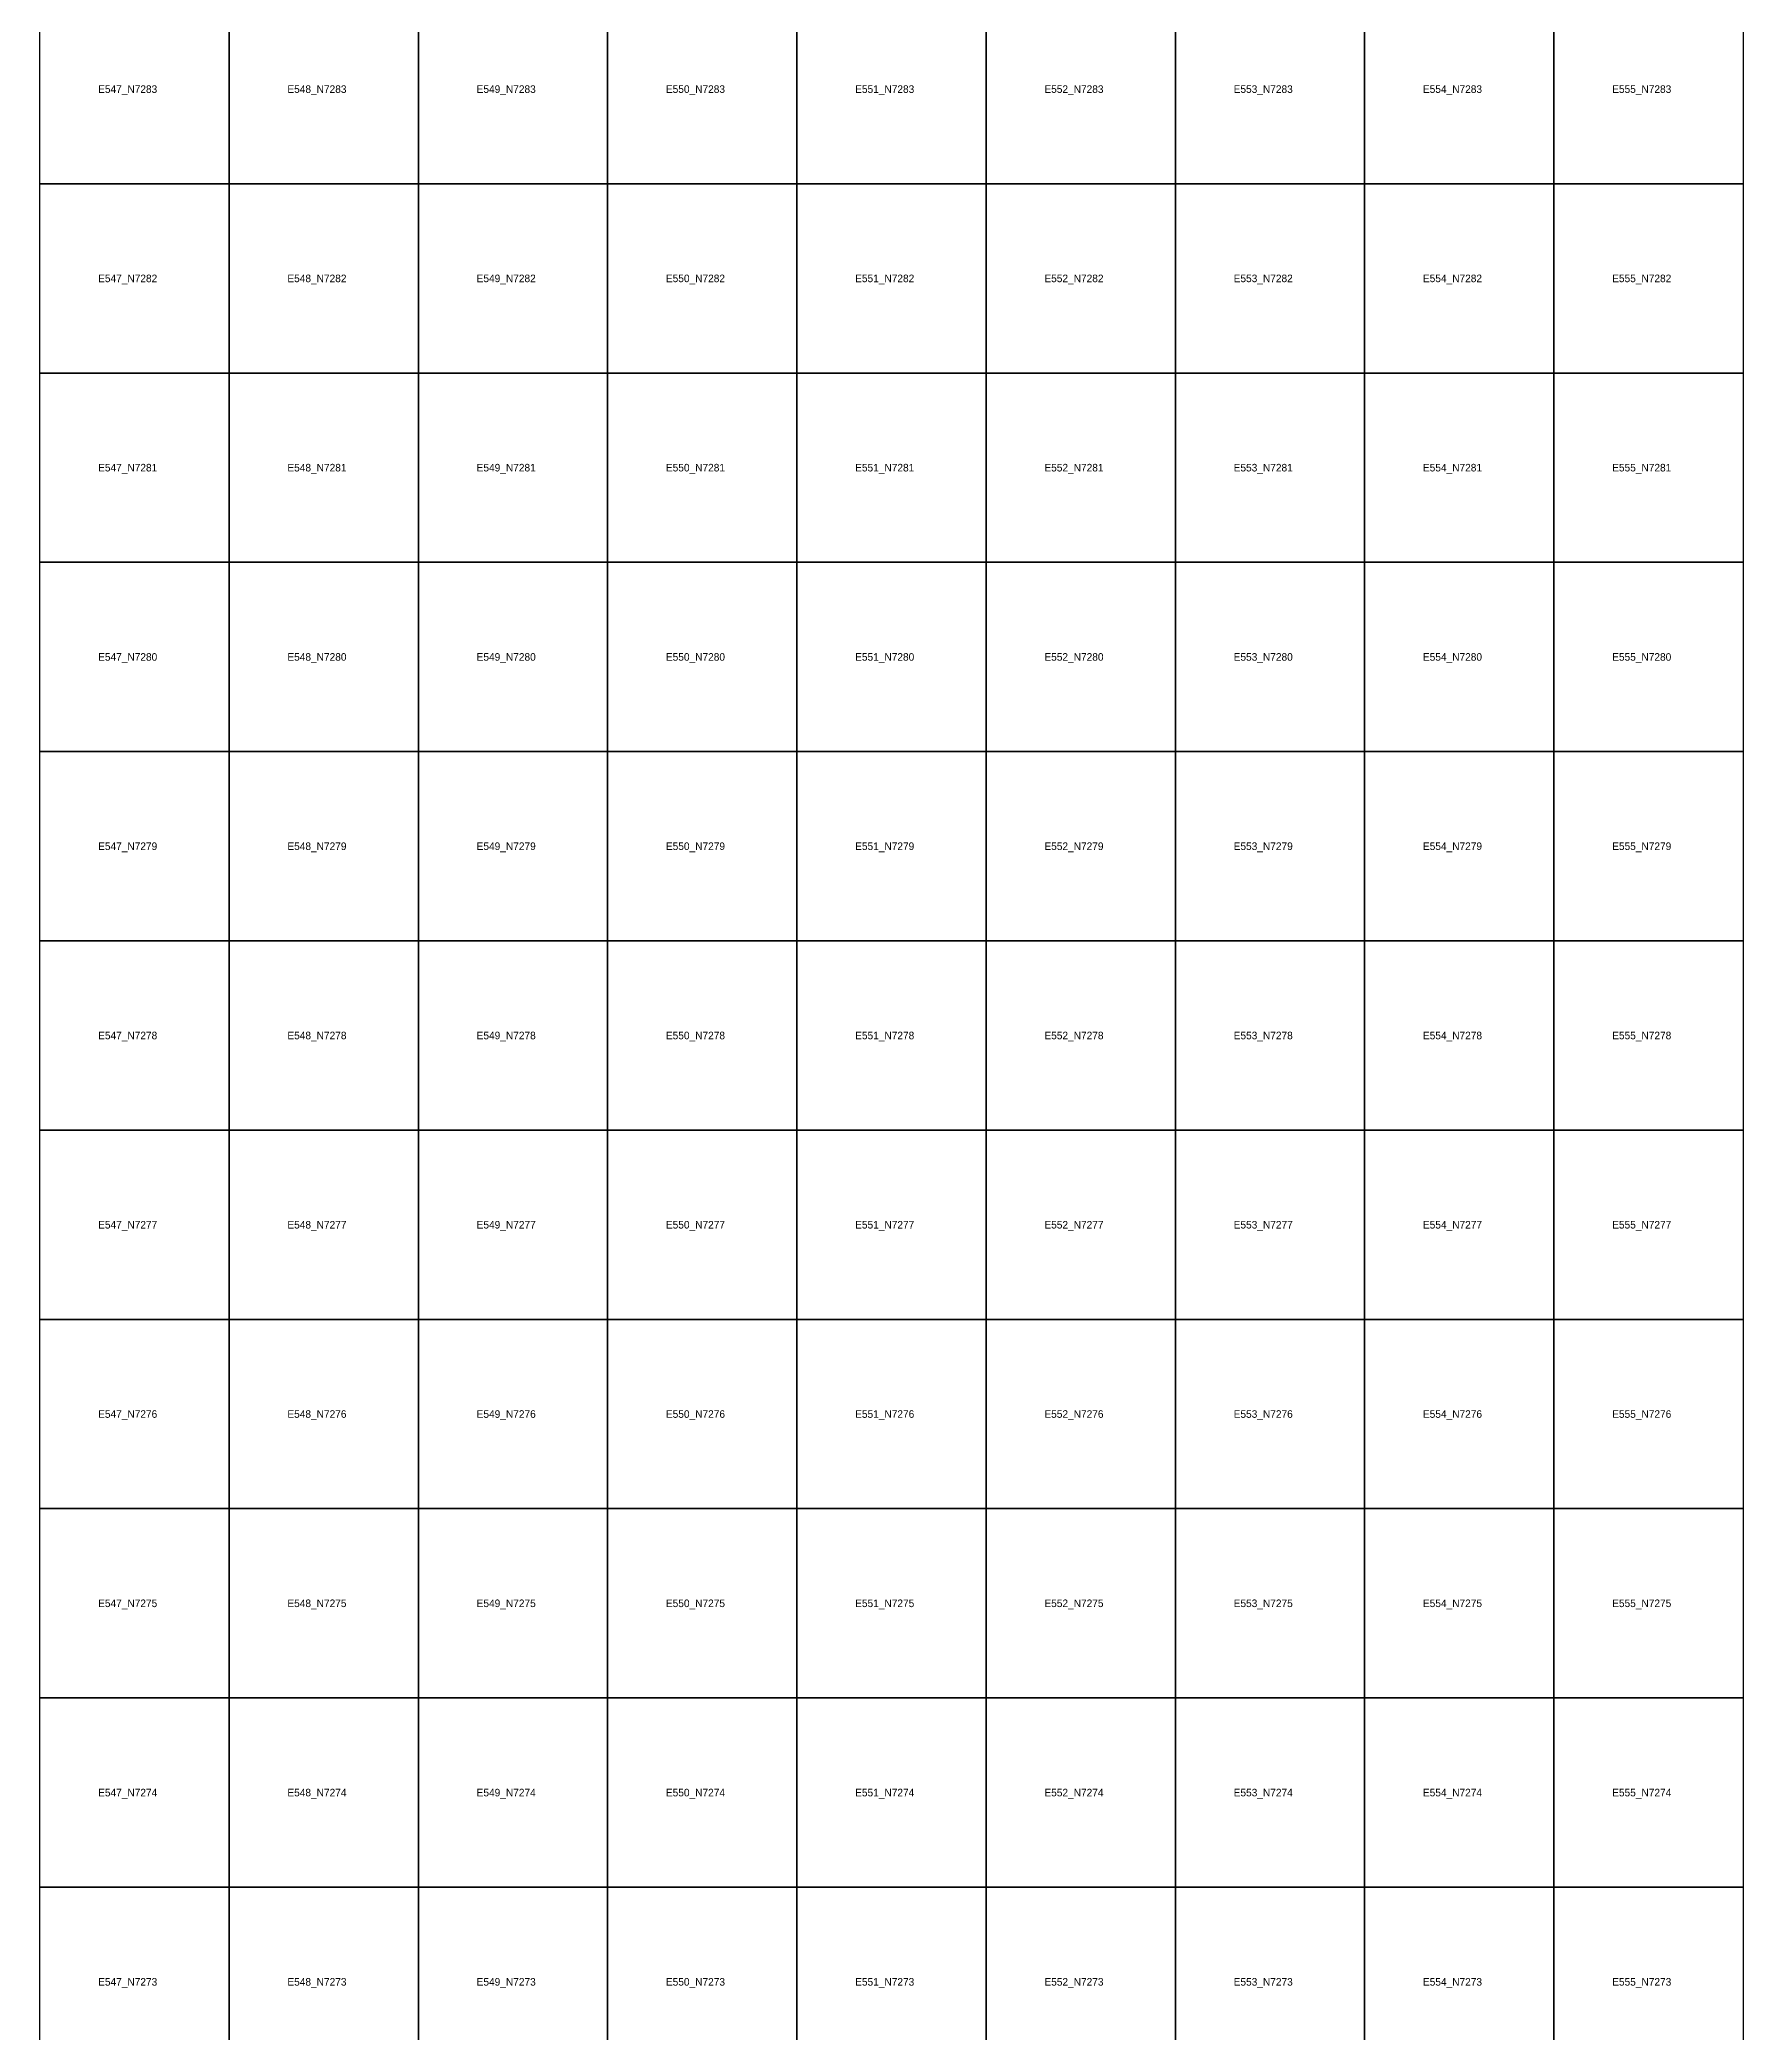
# Model space of a CAD drawing. Extents: x 546000 to 599000, y 7210000 to 7363000.
# Drawn here: x 547000 to 556000, y 7273234 to 7283760 of the extents above; entities that cross this region are included whole.
import ezdxf

# ---------------------------------------------------------------- set-up
doc = ezdxf.new("R2010")
doc.units = 0
doc.layers.add('FEATUREATTRIBS', color=7, linetype='Continuous')

msp = doc.modelspace()

# ---------------------------------------------------------------- linework, layer by layer
at = {"layer": 'FEATUREATTRIBS'}
for points in [[(547000, 7283000), (547000, 7284000), (548000, 7284000), (548000, 7283000)], [(548000, 7283000), (548000, 7284000), (549000, 7284000), (549000, 7283000)], [(549000, 7283000), (549000, 7284000), (550000, 7284000), (550000, 7283000)], [(550000, 7283000), (550000, 7284000), (551000, 7284000), (551000, 7283000)], [(551000, 7283000), (551000, 7284000), (552000, 7284000), (552000, 7283000)], [(552000, 7283000), (552000, 7284000), (553000, 7284000), (553000, 7283000)], [(553000, 7283000), (553000, 7284000), (554000, 7284000), (554000, 7283000)], [(554000, 7283000), (554000, 7284000), (555000, 7284000), (555000, 7283000)], [(555000, 7283000), (555000, 7284000), (556000, 7284000), (556000, 7283000)], [(547000, 7282000), (547000, 7283000), (548000, 7283000), (548000, 7282000)], [(548000, 7282000), (548000, 7283000), (549000, 7283000), (549000, 7282000)], [(549000, 7282000), (549000, 7283000), (550000, 7283000), (550000, 7282000)], [(550000, 7282000), (550000, 7283000), (551000, 7283000), (551000, 7282000)], [(551000, 7282000), (551000, 7283000), (552000, 7283000), (552000, 7282000)], [(552000, 7282000), (552000, 7283000), (553000, 7283000), (553000, 7282000)], [(553000, 7282000), (553000, 7283000), (554000, 7283000), (554000, 7282000)], [(554000, 7282000), (554000, 7283000), (555000, 7283000), (555000, 7282000)], [(555000, 7282000), (555000, 7283000), (556000, 7283000), (556000, 7282000)], [(547000, 7281000), (547000, 7282000), (548000, 7282000), (548000, 7281000)], [(548000, 7281000), (548000, 7282000), (549000, 7282000), (549000, 7281000)], [(549000, 7281000), (549000, 7282000), (550000, 7282000), (550000, 7281000)], [(550000, 7281000), (550000, 7282000), (551000, 7282000), (551000, 7281000)], [(551000, 7281000), (551000, 7282000), (552000, 7282000), (552000, 7281000)], [(552000, 7281000), (552000, 7282000), (553000, 7282000), (553000, 7281000)], [(553000, 7281000), (553000, 7282000), (554000, 7282000), (554000, 7281000)], [(554000, 7281000), (554000, 7282000), (555000, 7282000), (555000, 7281000)], [(555000, 7281000), (555000, 7282000), (556000, 7282000), (556000, 7281000)], [(547000, 7280000), (547000, 7281000), (548000, 7281000), (548000, 7280000)], [(548000, 7280000), (548000, 7281000), (549000, 7281000), (549000, 7280000)], [(549000, 7280000), (549000, 7281000), (550000, 7281000), (550000, 7280000)], [(550000, 7280000), (550000, 7281000), (551000, 7281000), (551000, 7280000)], [(551000, 7280000), (551000, 7281000), (552000, 7281000), (552000, 7280000)], [(552000, 7280000), (552000, 7281000), (553000, 7281000), (553000, 7280000)], [(553000, 7280000), (553000, 7281000), (554000, 7281000), (554000, 7280000)], [(554000, 7280000), (554000, 7281000), (555000, 7281000), (555000, 7280000)], [(555000, 7280000), (555000, 7281000), (556000, 7281000), (556000, 7280000)], [(547000, 7279000), (547000, 7280000), (548000, 7280000), (548000, 7279000)], [(548000, 7279000), (548000, 7280000), (549000, 7280000), (549000, 7279000)], [(549000, 7279000), (549000, 7280000), (550000, 7280000), (550000, 7279000)], [(550000, 7279000), (550000, 7280000), (551000, 7280000), (551000, 7279000)], [(551000, 7279000), (551000, 7280000), (552000, 7280000), (552000, 7279000)], [(552000, 7279000), (552000, 7280000), (553000, 7280000), (553000, 7279000)], [(553000, 7279000), (553000, 7280000), (554000, 7280000), (554000, 7279000)], [(554000, 7279000), (554000, 7280000), (555000, 7280000), (555000, 7279000)], [(555000, 7279000), (555000, 7280000), (556000, 7280000), (556000, 7279000)], [(547000, 7278000), (547000, 7279000), (548000, 7279000), (548000, 7278000)], [(548000, 7278000), (548000, 7279000), (549000, 7279000), (549000, 7278000)], [(549000, 7278000), (549000, 7279000), (550000, 7279000), (550000, 7278000)], [(550000, 7278000), (550000, 7279000), (551000, 7279000), (551000, 7278000)], [(551000, 7278000), (551000, 7279000), (552000, 7279000), (552000, 7278000)], [(552000, 7278000), (552000, 7279000), (553000, 7279000), (553000, 7278000)], [(553000, 7278000), (553000, 7279000), (554000, 7279000), (554000, 7278000)], [(554000, 7278000), (554000, 7279000), (555000, 7279000), (555000, 7278000)], [(555000, 7278000), (555000, 7279000), (556000, 7279000), (556000, 7278000)], [(547000, 7277000), (547000, 7278000), (548000, 7278000), (548000, 7277000)], [(548000, 7277000), (548000, 7278000), (549000, 7278000), (549000, 7277000)], [(549000, 7277000), (549000, 7278000), (550000, 7278000), (550000, 7277000)], [(550000, 7277000), (550000, 7278000), (551000, 7278000), (551000, 7277000)], [(551000, 7277000), (551000, 7278000), (552000, 7278000), (552000, 7277000)], [(552000, 7277000), (552000, 7278000), (553000, 7278000), (553000, 7277000)], [(553000, 7277000), (553000, 7278000), (554000, 7278000), (554000, 7277000)], [(554000, 7277000), (554000, 7278000), (555000, 7278000), (555000, 7277000)], [(555000, 7277000), (555000, 7278000), (556000, 7278000), (556000, 7277000)], [(547000, 7276000), (547000, 7277000), (548000, 7277000), (548000, 7276000)], [(548000, 7276000), (548000, 7277000), (549000, 7277000), (549000, 7276000)], [(549000, 7276000), (549000, 7277000), (550000, 7277000), (550000, 7276000)], [(550000, 7276000), (550000, 7277000), (551000, 7277000), (551000, 7276000)], [(551000, 7276000), (551000, 7277000), (552000, 7277000), (552000, 7276000)], [(552000, 7276000), (552000, 7277000), (553000, 7277000), (553000, 7276000)], [(553000, 7276000), (553000, 7277000), (554000, 7277000), (554000, 7276000)], [(554000, 7276000), (554000, 7277000), (555000, 7277000), (555000, 7276000)], [(555000, 7276000), (555000, 7277000), (556000, 7277000), (556000, 7276000)], [(547000, 7275000), (547000, 7276000), (548000, 7276000), (548000, 7275000)], [(548000, 7275000), (548000, 7276000), (549000, 7276000), (549000, 7275000)], [(549000, 7275000), (549000, 7276000), (550000, 7276000), (550000, 7275000)], [(550000, 7275000), (550000, 7276000), (551000, 7276000), (551000, 7275000)], [(551000, 7275000), (551000, 7276000), (552000, 7276000), (552000, 7275000)], [(552000, 7275000), (552000, 7276000), (553000, 7276000), (553000, 7275000)], [(553000, 7275000), (553000, 7276000), (554000, 7276000), (554000, 7275000)], [(554000, 7275000), (554000, 7276000), (555000, 7276000), (555000, 7275000)], [(555000, 7275000), (555000, 7276000), (556000, 7276000), (556000, 7275000)], [(547000, 7274000), (547000, 7275000), (548000, 7275000), (548000, 7274000)], [(548000, 7274000), (548000, 7275000), (549000, 7275000), (549000, 7274000)], [(549000, 7274000), (549000, 7275000), (550000, 7275000), (550000, 7274000)], [(550000, 7274000), (550000, 7275000), (551000, 7275000), (551000, 7274000)], [(551000, 7274000), (551000, 7275000), (552000, 7275000), (552000, 7274000)], [(552000, 7274000), (552000, 7275000), (553000, 7275000), (553000, 7274000)], [(553000, 7274000), (553000, 7275000), (554000, 7275000), (554000, 7274000)], [(554000, 7274000), (554000, 7275000), (555000, 7275000), (555000, 7274000)], [(555000, 7274000), (555000, 7275000), (556000, 7275000), (556000, 7274000)], [(547000, 7273000), (547000, 7274000), (548000, 7274000), (548000, 7273000)], [(548000, 7273000), (548000, 7274000), (549000, 7274000), (549000, 7273000)], [(549000, 7273000), (549000, 7274000), (550000, 7274000), (550000, 7273000)], [(550000, 7273000), (550000, 7274000), (551000, 7274000), (551000, 7273000)], [(551000, 7273000), (551000, 7274000), (552000, 7274000), (552000, 7273000)], [(552000, 7273000), (552000, 7274000), (553000, 7274000), (553000, 7273000)], [(553000, 7273000), (553000, 7274000), (554000, 7274000), (554000, 7273000)], [(554000, 7273000), (554000, 7274000), (555000, 7274000), (555000, 7273000)], [(555000, 7273000), (555000, 7274000), (556000, 7274000), (556000, 7273000)]]:
    msp.add_lwpolyline(points, close=True, dxfattribs=at)

# ---------------------------------------------------------------- texts
for s, p in [('E547_N7283', (547308, 7283480)), ('E548_N7283', (548308, 7283480)), ('E549_N7283', (549308, 7283480)), ('E550_N7283', (550308, 7283480)), ('E551_N7283', (551308, 7283480)), ('E552_N7283', (552308, 7283480)), ('E553_N7283', (553308, 7283480)), ('E554_N7283', (554308, 7283480)), ('E555_N7283', (555308, 7283480)), ('E547_N7282', (547308, 7282480)), ('E548_N7282', (548308, 7282480)), ('E549_N7282', (549308, 7282480)), ('E550_N7282', (550308, 7282480)), ('E551_N7282', (551308, 7282480)), ('E552_N7282', (552308, 7282480)), ('E553_N7282', (553308, 7282480)), ('E554_N7282', (554308, 7282480)), ('E555_N7282', (555308, 7282480)), ('E547_N7281', (547308, 7281480)), ('E548_N7281', (548308, 7281480)), ('E549_N7281', (549308, 7281480)), ('E550_N7281', (550308, 7281480)), ('E551_N7281', (551308, 7281480)), ('E552_N7281', (552308, 7281480)), ('E553_N7281', (553308, 7281480)), ('E554_N7281', (554308, 7281480)), ('E555_N7281', (555308, 7281480)), ('E547_N7280', (547308, 7280480)), ('E548_N7280', (548308, 7280480)), ('E549_N7280', (549308, 7280480)), ('E550_N7280', (550308, 7280480)), ('E551_N7280', (551308, 7280480)), ('E552_N7280', (552308, 7280480)), ('E553_N7280', (553308, 7280480)), ('E554_N7280', (554308, 7280480)), ('E555_N7280', (555308, 7280480)), ('E547_N7279', (547308, 7279480)), ('E548_N7279', (548308, 7279480)), ('E549_N7279', (549308, 7279480)), ('E550_N7279', (550308, 7279480)), ('E551_N7279', (551308, 7279480)), ('E552_N7279', (552308, 7279480)), ('E553_N7279', (553308, 7279480)), ('E554_N7279', (554308, 7279480)), ('E555_N7279', (555308, 7279480)), ('E547_N7278', (547308, 7278480)), ('E548_N7278', (548308, 7278480)), ('E549_N7278', (549308, 7278480)), ('E550_N7278', (550308, 7278480)), ('E551_N7278', (551308, 7278480)), ('E552_N7278', (552308, 7278480)), ('E553_N7278', (553308, 7278480)), ('E554_N7278', (554308, 7278480)), ('E555_N7278', (555308, 7278480)), ('E547_N7277', (547308, 7277480)), ('E548_N7277', (548308, 7277480)), ('E549_N7277', (549308, 7277480)), ('E550_N7277', (550308, 7277480)), ('E551_N7277', (551308, 7277480)), ('E552_N7277', (552308, 7277480)), ('E553_N7277', (553308, 7277480)), ('E554_N7277', (554308, 7277480)), ('E555_N7277', (555308, 7277480)), ('E547_N7276', (547308, 7276480)), ('E548_N7276', (548308, 7276480)), ('E549_N7276', (549308, 7276480)), ('E550_N7276', (550308, 7276480)), ('E551_N7276', (551308, 7276480)), ('E552_N7276', (552308, 7276480)), ('E553_N7276', (553308, 7276480)), ('E554_N7276', (554308, 7276480)), ('E555_N7276', (555308, 7276480)), ('E547_N7275', (547308, 7275480)), ('E548_N7275', (548308, 7275480)), ('E549_N7275', (549308, 7275480)), ('E550_N7275', (550308, 7275480)), ('E551_N7275', (551308, 7275480)), ('E552_N7275', (552308, 7275480)), ('E553_N7275', (553308, 7275480)), ('E554_N7275', (554308, 7275480)), ('E555_N7275', (555308, 7275480)), ('E547_N7274', (547308, 7274480)), ('E548_N7274', (548308, 7274480)), ('E549_N7274', (549308, 7274480)), ('E550_N7274', (550308, 7274480)), ('E551_N7274', (551308, 7274480)), ('E552_N7274', (552308, 7274480)), ('E553_N7274', (553308, 7274480)), ('E554_N7274', (554308, 7274480)), ('E555_N7274', (555308, 7274480)), ('E547_N7273', (547308, 7273480)), ('E548_N7273', (548308, 7273480)), ('E549_N7273', (549308, 7273480)), ('E550_N7273', (550308, 7273480)), ('E551_N7273', (551308, 7273480)), ('E552_N7273', (552308, 7273480)), ('E553_N7273', (553308, 7273480)), ('E554_N7273', (554308, 7273480)), ('E555_N7273', (555308, 7273480))]:
    msp.add_text(s, height=40, dxfattribs=at).set_placement(p)

doc.saveas('drawing.dxf')
